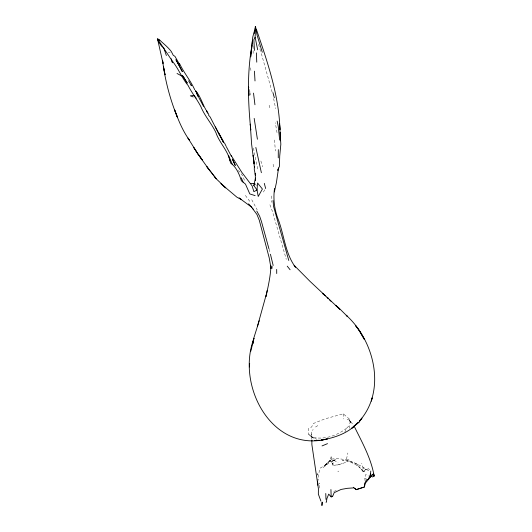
<?xml version="1.0" encoding="UTF-8"?>
<svg xmlns="http://www.w3.org/2000/svg" width="532" height="532" viewBox="0 0 532 532"><rect width="100%" height="100%" fill="white"/><g stroke="black" fill="none" stroke-linecap="round" stroke-linejoin="round"><path stroke-width="0.4" stroke-dasharray="2.66 2" d="M317.717 481.906L319.16 471.645L320.184 468.107C325.132 465.274 330.871 462.255 331.263 455.811L331.117 458.152L331.995 462.973L333.724 465.4L339.748 464.376L346.252 462.228L348.646 459.721L352.556 462.847L357.025 464.13L363.349 471.818L364.387 471.658L365.384 469.264L367.898 468.386L369.647 469.61M317.857 480.383L318.003 478.993M311.905 439.326L311.167 433.932L311.446 431.924L313.142 429.504M365.105 480.961L364.859 478.733L365.75 474.464L368.337 476.027M329.654 461.756L329.986 460.207L332.906 461.151L329.654 461.756L328.424 463.385L323.416 467.322L325.125 465.015L331.376 459.156C345.175 456.902 358.648 464.017 369.733 471.512M346.505 459.023L347.862 452.998M349.737 428.32L349.378 425.48L350.162 422.082L349.211 418.903L343.273 413.816L324.813 418.917L313.348 423.519L311.659 426.97L308.826 428.227L308.008 431.771L308.879 434.644L311.925 437.191L316.986 439.279M319.147 488.083L319.459 483.096L318.675 484.18M332.394 465.227L333.983 460.878L333.644 460.107L331.276 461.444L336.37 459.714L333.644 460.107M344.869 432.11L346.611 428.213L349.378 425.48M263.433 192.059L265.169 189.033M346.611 428.213C336.876 435.788 324.214 440.044 311.925 437.191M315.543 427.016L319.499 424.576M363.549 468.579L361.674 469.397L363.349 471.818C358.708 464.935 350.475 461.098 342.428 460.406L348.646 459.721L349.537 461.417M333.73 491.428L336.756 490.384M333.983 460.878L334.661 460.665L338.02 462.833M337.8 471.432L338.824 471.119M336.956 465.068L342.468 463.538M363.216 471.512L364.387 471.658L361.72 463.379M168.265 52.262L170.18 52.508M333.724 465.4L329.986 460.207M347.07 419.555L349.477 419.967L353.122 424.789M364.859 478.733L367.619 479.292M365.384 469.264L367.399 469.776M312.098 436.952L314.332 438.534L308.879 434.644L312.098 436.952L311.167 433.932M237.924 170.493L239.693 171.816L242.938 176.172L244.966 181.864M254.968 183.64L256.51 185.528M245.392 195.43L250.885 202.872M251.756 199.746L257.182 209.841M357.025 464.13L357.697 465.666M334.329 459.894L334.661 460.665M349.477 419.967L350.921 423.499L349.211 418.903M269.91 204.78L272.444 211.43L286.289 259.37M260.673 51.411L258.419 44.07M260.893 160.996L262.535 166.795M269.125 105.203L270.116 108.708M272.105 92.063L261.139 52.794M269.139 249.189L270.216 253.106M273.641 98.593L275.643 108.621M257.694 168.983L253.252 147.231M277.012 132.648L275.323 122.726M317.478 475.143L317.265 473.606L317.378 475.176M249.927 92.063L249.368 87.348M250.027 92.807L250.313 95.055M273.122 164.262L273.661 168.737M250.612 67.823L251.131 72.186M274.492 139.996L275.396 150.995M272.417 265.9L272.544 268.866M271.46 195.976L271.699 202.333M253.052 46.058L253.166 54.909M343.273 413.816L343.28 418.963M326.522 463.971L324.693 466.112L327.965 462.408L326.522 463.971"/><path stroke-width="0.8" d="M311.898 440.084L311.878 444.619L318.369 488.449M318.395 488.981L318.349 494.128L320.936 501.171M278.316 149.632L278.263 157.871M274.519 188.501C273.062 199.234 274.419 209.801 278.402 219.916C284.241 235.636 285.258 253.491 295.453 267.217L294.136 265.322L309.917 281.262L339.788 309.245L335.692 305.388L338.552 307.649L347.19 316.227L346.226 315.25C374.561 340.826 386.604 390.707 359.366 421.138M357.098 423.425C347.881 433.467 334.123 437.982 321.002 440.13L327.313 438.973C271.566 453.217 235.849 385.008 253.983 338.379M257.688 49.789L255.114 37.267L255.553 26.6L254.728 29.154L254.256 33.516M249.362 366.974L249.668 363.349M353.321 487.279L356.3 489.699L364.36 487.019L365.344 483.182L370.279 477.197L370.764 471.079M252.467 40.219L250.672 56.904L252.773 37.014L254.535 30.59M251.929 45.459C246.974 73.356 248.012 101.858 250.758 129.934L250.273 124.136L251.616 144.212L254.17 163.923L253.179 155.297L254.429 167.633L254.402 166.489L254.269 169.402L255.4 175.114L255.227 173.538L255.453 180.714L255.42 178.094L253.817 185.515L257.023 189.997L258.233 196.468L262.402 189.04L257.568 183.008L257.023 189.997L253.89 191.666L252.102 185.894L241.807 172.335L231.227 155.603M278.562 167.966L276.401 182.709L274.386 191.892M317.631 482.471L317.597 481.719L317.883 485.257M253.332 340.726L252.773 343.858L253.651 338.538L259.244 320.703M267.117 290.565L266.047 296.45C268.161 286.349 270.562 276.208 270.954 265.847L271.054 268.62L269.232 257.94L259.27 220.201L256.936 214.469L252.268 208.145M250.805 351.147L253.99 338.352M371.529 400.35L372.121 397.909L371.323 401.181M266.612 293.312L257.408 326.488L257.674 325.657M278.362 168.564L277.764 170.34L279.433 166.297L279.719 156.042L280.843 144.232L279.546 123.464M325.976 502.181L326.382 502.228L326.887 498.61L328.716 494.115L331.183 496.908L332.593 496.489L334.143 492.705L341.079 489.44L347.449 488.31L353.587 487.891M370.611 473.846L368.31 479.432L366.688 479.811L364.752 483.249L364.36 487.019L356.234 489.546L354.485 488.183M255.114 37.267L253.864 39.621L254.436 50.42M253.817 185.515L254.589 184.265M357.777 422.681L351.566 428.44L359.16 422.016L361.953 418.105L359.413 421.071M370.279 477.197L373.63 473.826L374.129 476.107L372.56 476.938L370.777 476.16M179.424 63.687L179.49 64.292L174.948 56.352L173.219 55.255L171.364 51.617C168.006 47.122 163.743 43.943 159.74 40.113L159.048 40.173M355.595 424.829L359.16 422.016M371.562 475.069L373.63 473.826M322.033 445.922L327.519 443.641M159.74 40.113L157.465 38.63L163.051 63.441L162.593 60.621C165 80.126 170.041 99.324 177.508 117.492L174.543 109.652C178.346 120.205 182.715 130.805 189.272 139.969L187.962 138.074L198.024 154.147L208.724 169.196L216.205 178.772L225.754 187.902L220.86 183.62M319.466 440.237L314.858 440.549L317.252 440.39M250.532 183.533L254.23 183.626M181.618 75.93L177.023 73.469M255.127 195.63L249.807 193.921L245.465 184.099L241.375 180.78C239.32 174.23 236.441 167.108 230.642 163.085L228.481 155.311L232.404 164.488M193.276 96.924L190.283 95.826L193.907 95.388L196.175 98.167M332.054 496.137L332.593 496.489M253.179 209.123L251.603 207.154L239.134 197.984L241.468 199.567L236.993 197.252L222.695 185.203M195.763 91.072C200.544 96.279 202.32 103.787 205.951 109.851M223.141 141.911L224.637 143.201L226.153 146.333M327.113 297.381L328.291 298.399L327.173 297.415M329.441 299.742L330.964 301.232M248.577 203.829L251.603 207.154M208.544 115.171L210.153 116.993L219.696 135.574M287.233 266.16L290.093 269.751M210.918 171.823L216.205 178.772L214.383 176.371M358.036 328.902L355.735 325.823L359.925 331.463L364.427 339.489L358.508 329.541M195.53 91.098L197.099 93.286L195.596 90.6M229.957 160.491C227.463 150.057 219.251 142.543 215.879 132.528C211.523 123.331 204.627 115.983 200.81 106.54C197.006 99.218 191.846 93.014 188.155 85.559C181.691 77.871 178.38 68.169 171.783 60.468L172.435 62.756L171.696 60.163L157.618 39.089L158.523 41.842L161.615 46.164L163.763 47.887L166.363 55.554M188.594 80.844L191.447 85.752L191.055 84.954M354.059 425.986C361.926 442.059 371.21 458.298 374.129 476.107L373.903 474.923M218.566 132.727L223.693 141.891M179.763 64.033C184.092 73.044 190.622 80.698 194.752 89.815M206.649 110.663L208.837 114.613M256.757 211.024L259.709 216.398L261.491 221.625L268.933 248.75M219.822 135.494L223.613 142.529L215.36 126.862M199.015 97.921L203.563 106.407M226.459 146.958L231.487 156.468M206.276 110.516L207.573 113.176M196.96 93.858L198.522 97.117L196.501 92.9M255.214 26.706L257.262 35.77L262.289 52.282M241.255 177.828L243.137 182.183M171.191 58.786L171.696 60.163M256.344 29.194C267.37 61.732 278.954 94.995 279.958 129.682L279.586 124.222M288.776 260.481L273.568 206.483L273.016 200.531M273.175 265.468L270.436 254.236M272.936 92.588L274.352 97.768M261.372 172.707L255.839 147.444M264.298 183.374L265.668 188.554M277.152 121.07L278.256 126.503L279.686 140.089M255.553 26.6L255.945 29.041M257.408 139.238L254.176 118.383M254.948 104.777L253.525 93.127M254.442 71.162L255.008 80.944M256.364 52.861L256.776 62.178M280.444 135.487L280.258 132.401L280.417 140.78M331.183 496.908L330.924 489.52M325.777 493.477L325.97 499.382M276.673 269.418L276.726 273.541M322.153 502.188L321.946 505.4L322.153 502.188M325.385 295.865L322.399 293.285L325.345 295.845M209.954 170.785L206.948 166.769L209.954 170.785M202.16 159.813L198.35 154.373L202.16 159.813M183.932 77.725L182.423 75.484L187.291 83.138L183.932 77.725M198.024 154.147L193.954 147.79L198.024 154.147M177.987 63.448L175.919 59.677L182.356 71.621L177.987 63.448M233.881 162.38L232.358 159.001L235.277 165.485L233.881 162.38M165.04 74.733L163.41 66.32L165.04 74.733M248.983 95.268L248.391 86.689L248.983 95.268"/></g></svg>
